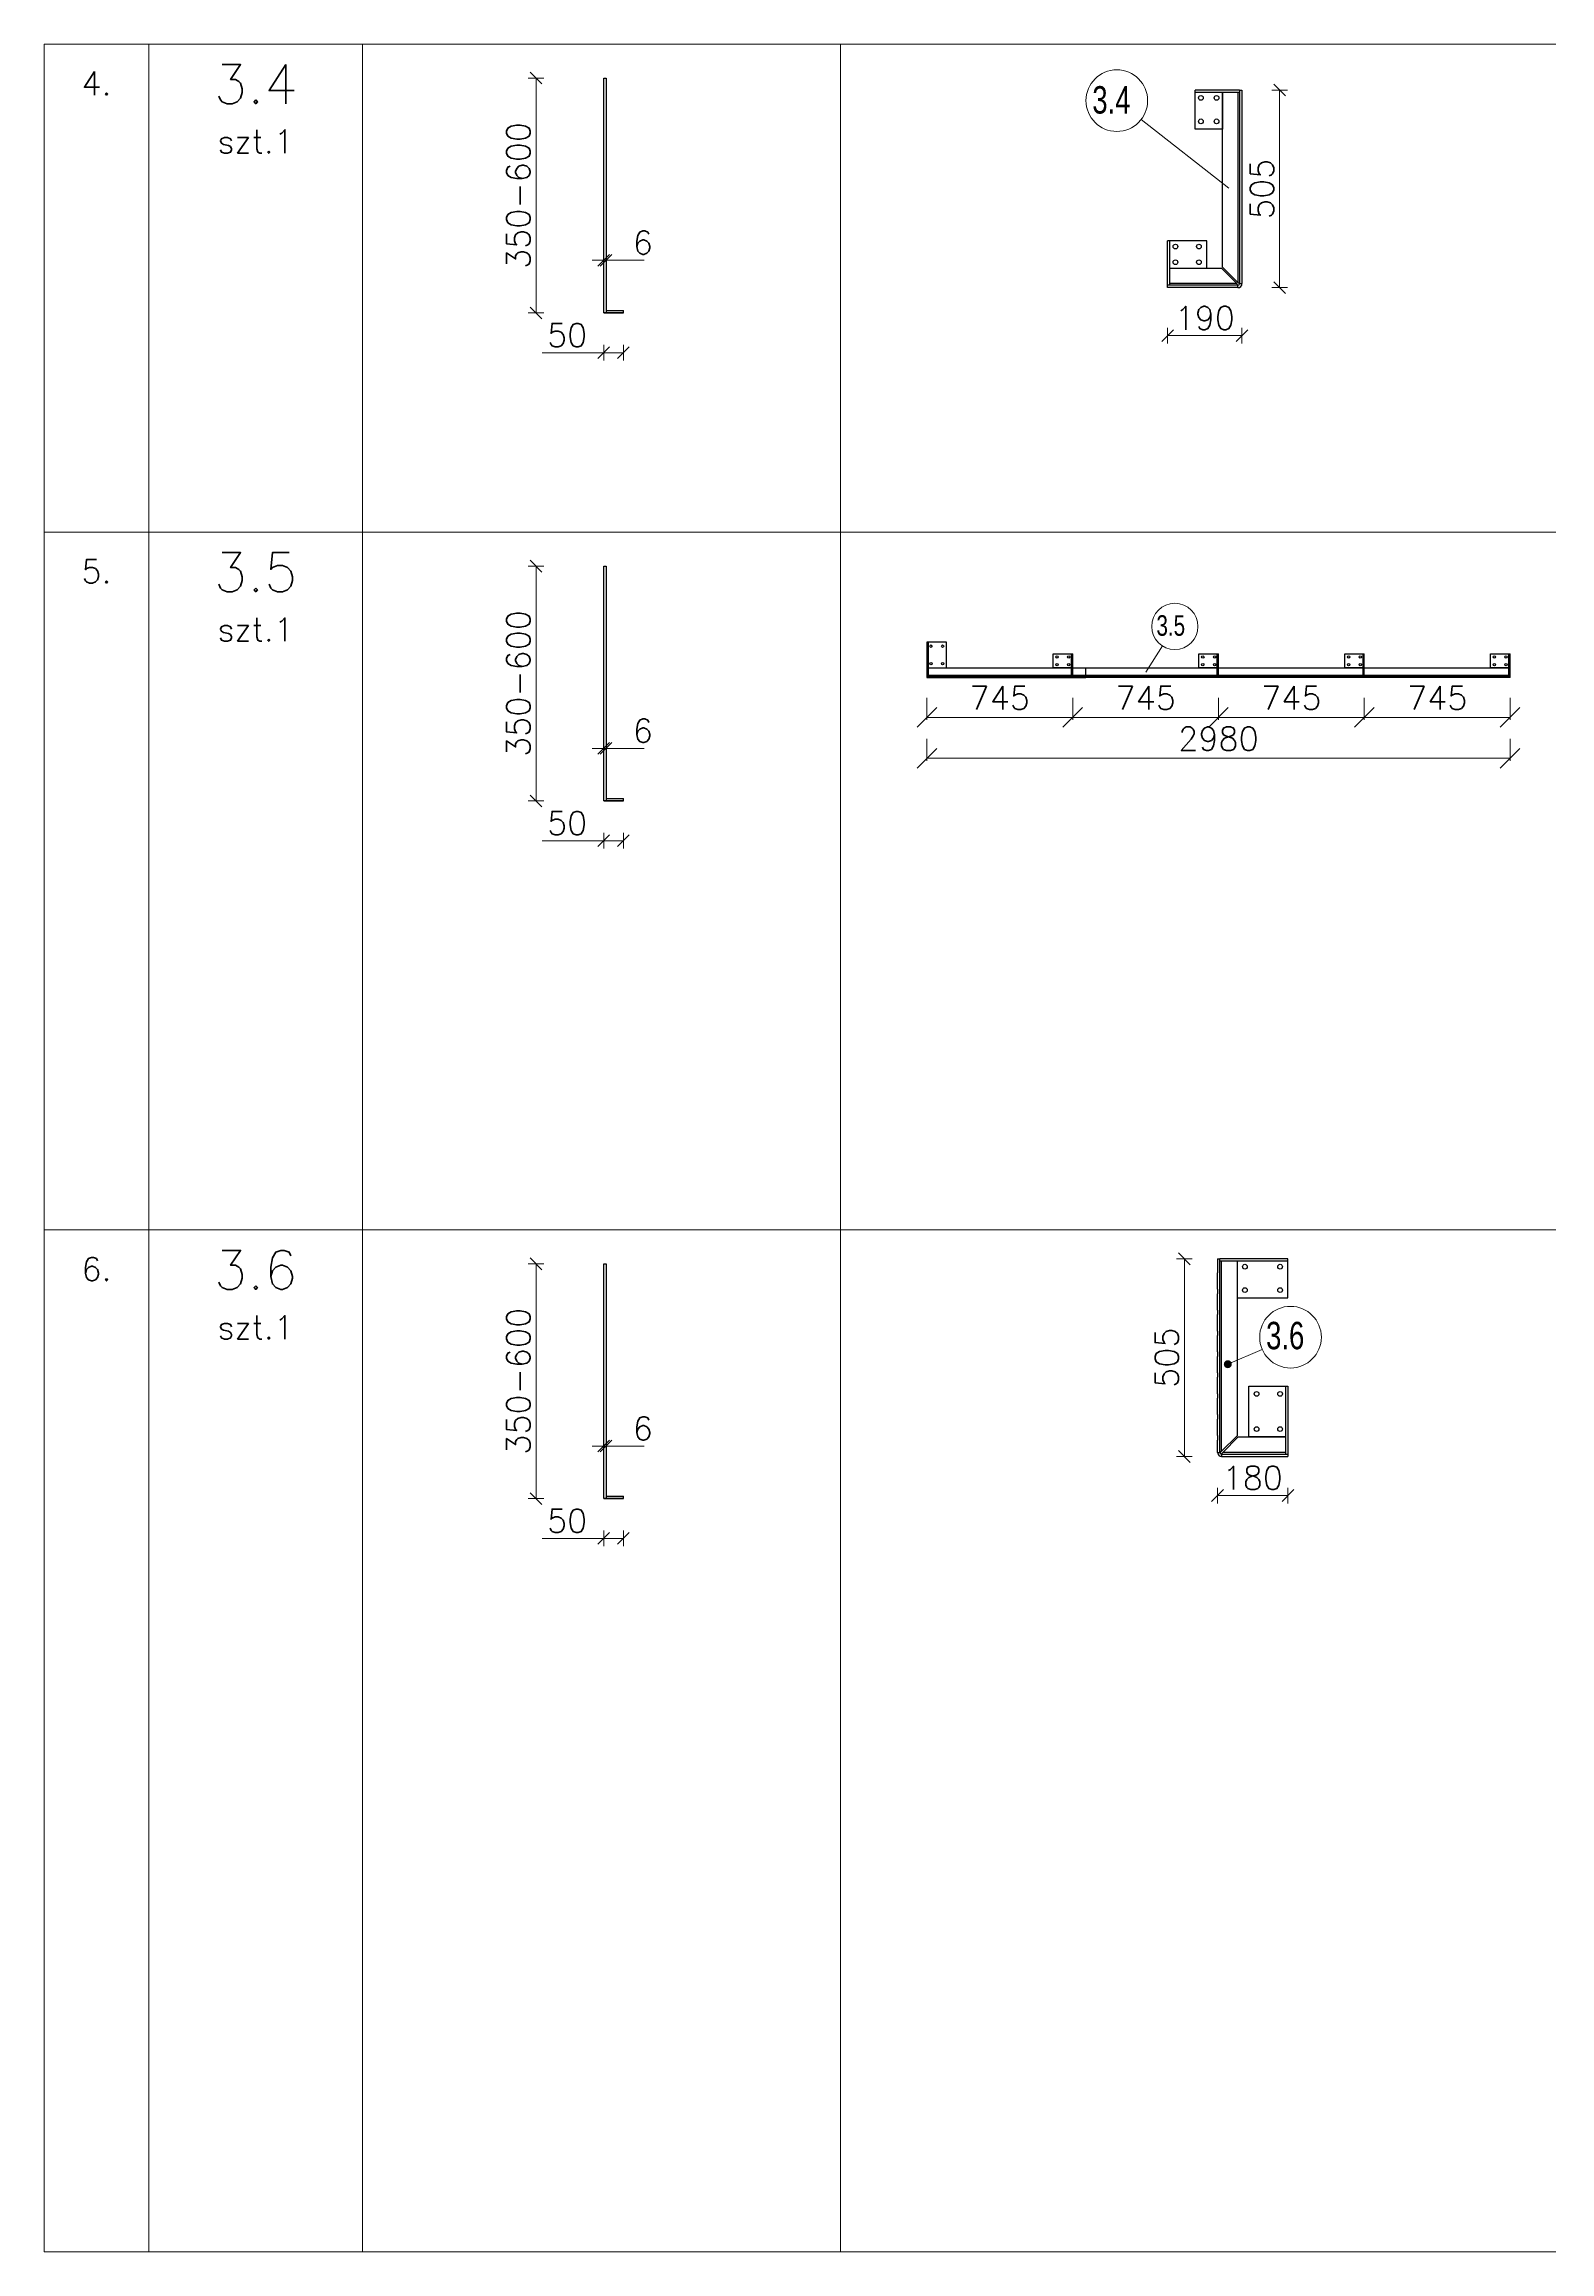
# Model space of a CAD drawing. Header units: millimetres. Extents: x 5046 to 103012, y -15969 to 47766.
# Drawn here: x 86872 to 90720, y 12047 to 17688 of the extents above; entities that cross this region are included whole.
import ezdxf

# ---------------------------------------------------------------- set-up
doc = ezdxf.new("R2010")
doc.units = ezdxf.units.MM
doc.layers.get('0').update_dxf_attribs({"lineweight": 0})
doc.layers.get('Defpoints').update_dxf_attribs({"lineweight": 0})
for name, color, linetype, lineweight in [('DIM', 3, 'Continuous', 0), ('Pomocnicze', 252, 'Continuous', 0), ('TEXT', 2, 'Continuous', 0)]:
    doc.layers.add(name, color=color, linetype=linetype, lineweight=lineweight)
doc.layers.add('Profil główny', color=7, linetype='Continuous')
doc.styles.add('Opisy 1-20', font='simplex.shx', dxfattribs={"height": 100})
doc.styles.add('Skala 1-20', font='simplex.shx', dxfattribs={"height": 60})
doc.styles.add('Skala 1-50', font='simplex.shx', dxfattribs={"height": 120})
doc.styles.add('SLDTEXTSTYLE0', font='TXT', dxfattribs={"width": 0.75})
doc.styles.add('SLDTEXTSTYLE1', font='TXT', dxfattribs={"width": 0.75})
doc.dimstyles.new('Skala 1-20', dxfattribs={"dimtxt": 6, "dimasz": 30, "dimexe": 20, "dimexo": 0.625, "dimgap": 15, "dimtad": 1, "dimdec": 0, "dimtxsty": 'Skala 1-20', "dimblk": 'OBLIQUE', "dimcen": 2.5, "dimadec": 0, "dimazin": 0, "dimtfac": 1, "dimtdec": 0, "dimtmove": 0, "dimatfit": 3, "dimldrblk": 'OBLIQUE', "dimfxl": 20, "dimfxlon": 1, "dimarcsym": 0})
doc.dimstyles.new('Skala 1-50', dxfattribs={"dimtxt": 12, "dimasz": 100, "dimexe": 12.5, "dimexo": 0.625, "dimgap": 40, "dimtad": 1, "dimdec": 0, "dimtxsty": 'Skala 1-50', "dimblk": 'OBLIQUE', "dimcen": 2.5, "dimadec": 0, "dimazin": 0, "dimtfac": 1, "dimtdec": 0, "dimtmove": 0, "dimatfit": 3, "dimldrblk": 'OBLIQUE', "dimfxl": 100, "dimfxlon": 1, "dimarcsym": 0})
doc.dimstyles.new('SLDDIMSTYLE3', dxfattribs={"dimtxt": 3.5, "dimasz": 3.302, "dimexe": 0, "dimexo": 0.0625, "dimgap": 0.875, "dimtad": 1, "dimdec": 0, "dimlfac": 20, "dimrnd": 1e-09, "dimzin": 12, "dimdsep": 46, "dimtxsty": 'SLDTEXTSTYLE0', "dimblk1": 'NONE', "dimblk2": 'NONE', "dimsah": 1, "dimcen": 0, "dimadec": 0, "dimazin": 3, "dimtfac": 1, "dimtdec": 0, "dimtofl": 0, "dimtmove": 0, "dimatfit": 3, "dimldrblk": 'NONE', "dimfxl": 1, "dimfrac": 2, "dimtolj": 1, "dimtzin": 12, "dimarcsym": 0})

# ---------------------------------------------------------------- blocks, each defined once
blk = doc.blocks.new('_Oblique')
at = {"color": 0, "linetype": 'ByBlock', "lineweight": -2}
blk.add_line((-0.5, -0.5), (0.5, 0.5), dxfattribs=at)
blk = doc.blocks.new('*D3398')
at = {"layer": 'Defpoints', "color": 0}
for p in [(-6, -575), (44, -575), (-6, -676.7)]:
    blk.add_point(p, dxfattribs=at)
at = {"layer": 'DIM', "color": 0, "lineweight": -2}
for p, q in [((-6, -676.7), (-163.1, -676.7)), ((-6, -656.7), (-6, -696.7)), ((44, -676.7), (-6, -676.7)), ((44, -656.7), (44, -696.7))]:
    blk.add_line(p, q, dxfattribs=at)
at = {"layer": 'DIM', "color": 0, "linetype": 'ByBlock', "lineweight": -2, "xscale": 30, "yscale": 30, "zscale": 30, "rotation": 180}
blk.add_blockref('_Oblique', (-6, -676.7), dxfattribs=at)
at = {"layer": 'DIM', "color": 0, "linetype": 'ByBlock', "lineweight": -2, "xscale": 30, "yscale": 30, "zscale": 30}
blk.add_blockref('_Oblique', (44, -676.7), dxfattribs=at)
at = {"layer": 'DIM', "color": 0, "insert": (-99.6, -631.7), "char_height": 60, "attachment_point": 5, "style": 'Skala 1-20'}
blk.add_mtext('50', dxfattribs=at)
blk = doc.blocks.new('*D3399')
at = {"layer": 'Defpoints', "color": 0}
for p in [(-6, -441.5), (0, -440.6), (0, -441.5)]:
    blk.add_point(p, dxfattribs=at)
at = {"layer": 'DIM', "color": 0, "lineweight": -2}
for p, q in [((-6, -440.6), (-36, -440.6)), ((-6, -440.9), (-6, -420.6)), ((-6, -440.6), (0, -440.6)), ((0, -440.9), (0, -420.6)), ((0, -440.6), (97.1, -440.6))]:
    blk.add_line(p, q, dxfattribs=at)
at = {"layer": 'DIM', "color": 0, "linetype": 'ByBlock', "lineweight": -2, "xscale": 30, "yscale": 30, "zscale": 30}
blk.add_blockref('_Oblique', (-6, -440.6), dxfattribs=at)
at = {"layer": 'DIM', "color": 0, "linetype": 'ByBlock', "lineweight": -2, "xscale": 30, "yscale": 30, "zscale": 30, "rotation": 180}
blk.add_blockref('_Oblique', (0, -440.6), dxfattribs=at)
at = {"layer": 'DIM', "color": 0, "insert": (93.6, -395.6), "char_height": 60, "attachment_point": 5, "style": 'Skala 1-20'}
blk.add_mtext('6', dxfattribs=at)
blk = doc.blocks.new('*D3400')
at = {"layer": 'Defpoints', "color": 0}
for p in [(-179.2, 25), (-6, 25), (-6, -575)]:
    blk.add_point(p, dxfattribs=at)
at = {"layer": 'DIM', "color": 0, "lineweight": -2}
for p, q in [((-159.2, 25), (-199.2, 25)), ((-179.2, -575), (-179.2, 25)), ((-159.2, -575), (-199.2, -575))]:
    blk.add_line(p, q, dxfattribs=at)
at = {"layer": 'DIM', "color": 0, "linetype": 'ByBlock', "lineweight": -2, "xscale": 30, "yscale": 30, "zscale": 30}
for p, rotation in [((-179.2, 25), 90), ((-179.2, -575), 270)]:
    blk.add_blockref('_Oblique', p, dxfattribs=dict(at, rotation=rotation))
at = {"layer": 'DIM', "color": 0, "insert": (-224.2, -275), "char_height": 60, "attachment_point": 5, "rotation": 90, "style": 'Skala 1-20'}
blk.add_mtext('350-600', dxfattribs=at)
blk = doc.blocks.new('SW_NOTE_0_3')
at = {"color": 0, "linetype": 'Continuous', "lineweight": 0}
blk.add_circle((-3.11, 2.43), 3.94, dxfattribs=at)
at = {"color": 0, "linetype": 'Continuous', "lineweight": 0, "insert": (-6.24, 4.28), "char_height": 3.5, "attachment_point": 1, "style": 'SLDTEXTSTYLE1'}
blk.add_mtext('3.4', dxfattribs=at)
blk = doc.blocks.new('_None')
blk = doc.blocks.new('*D3530')
at = {"layer": 'Defpoints', "color": 0}
for p in [(-58.8, 87.2), (67.9, 87.2), (-58.8, -417.8)]:
    blk.add_point(p, dxfattribs=at)
at = {"layer": 'DIM', "color": 0, "lineweight": -2}
for p, q in [((47.9, 87.2), (87.9, 87.2)), ((67.9, -417.8), (67.9, 87.2)), ((47.9, -417.8), (87.9, -417.8))]:
    blk.add_line(p, q, dxfattribs=at)
at = {"layer": 'DIM', "color": 0, "linetype": 'ByBlock', "lineweight": -2, "xscale": 30, "yscale": 30, "zscale": 30}
for p, rotation in [((67.9, 87.2), 90), ((67.9, -417.8), 270)]:
    blk.add_blockref('_Oblique', p, dxfattribs=dict(at, rotation=rotation))
at = {"layer": 'DIM', "color": 0, "insert": (22.9, -165.3), "char_height": 60, "attachment_point": 5, "rotation": 90, "style": 'Skala 1-20'}
blk.add_mtext('505', dxfattribs=at)
blk = doc.blocks.new('*D3531')
at = {"layer": 'Defpoints', "color": 0}
for p in [(-28.3, -387.7), (-218.3, -417.8), (-218.3, -540.4)]:
    blk.add_point(p, dxfattribs=at)
at = {"layer": 'DIM', "color": 0, "lineweight": -2}
for p, q in [((-218.3, -520.4), (-218.3, -560.4)), ((-28.3, -540.4), (-218.3, -540.4)), ((-28.3, -520.4), (-28.3, -560.4))]:
    blk.add_line(p, q, dxfattribs=at)
at = {"layer": 'DIM', "color": 0, "linetype": 'ByBlock', "lineweight": -2, "xscale": 30, "yscale": 30, "zscale": 30, "rotation": 180}
blk.add_blockref('_Oblique', (-218.3, -540.4), dxfattribs=at)
at = {"layer": 'DIM', "color": 0, "linetype": 'ByBlock', "lineweight": -2, "xscale": 30, "yscale": 30, "zscale": 30}
blk.add_blockref('_Oblique', (-28.3, -540.4), dxfattribs=at)
at = {"layer": 'DIM', "color": 0, "insert": (-123.3, -495.4), "char_height": 60, "attachment_point": 5, "style": 'Skala 1-20'}
blk.add_mtext('190', dxfattribs=at)
blk = doc.blocks.new('SW_NOTE_0_4')
at = {"color": 0, "linetype": 'Continuous', "lineweight": 0}
blk.add_circle((2.12, 3.33), 3.94, dxfattribs=at)
at = {"color": 0, "linetype": 'Continuous', "lineweight": 0, "insert": (-1.01, 5.23), "char_height": 3.5, "attachment_point": 1, "style": 'SLDTEXTSTYLE1'}
blk.add_mtext('3.5', dxfattribs=at)
blk = doc.blocks.new('*D3566')
at = {"layer": 'Defpoints', "color": 0}
for p in [(-100, -161), (645, -161), (645, -384)]:
    blk.add_point(p, dxfattribs=at)
at = {"layer": 'DIM', "color": 0, "lineweight": -2}
for p, q in [((-100, -284), (-100, -397)), ((645, -284), (645, -397)), ((-100, -384), (645, -384))]:
    blk.add_line(p, q, dxfattribs=at)
at = {"layer": 'DIM', "color": 0, "linetype": 'ByBlock', "lineweight": -2, "xscale": 100, "yscale": 100, "zscale": 100, "rotation": 180}
blk.add_blockref('_Oblique', (-100, -384), dxfattribs=at)
at = {"layer": 'DIM', "color": 0, "linetype": 'ByBlock', "lineweight": -2, "xscale": 100, "yscale": 100, "zscale": 100}
blk.add_blockref('_Oblique', (645, -384), dxfattribs=at)
at = {"layer": 'DIM', "color": 0, "insert": (272, -284), "char_height": 120, "attachment_point": 5, "style": 'Skala 1-50'}
blk.add_mtext('745', dxfattribs=at)
blk = doc.blocks.new('*D3567')
at = {"layer": 'Defpoints', "color": 0}
for p in [(645, -161), (1390, -156), (1390, -384)]:
    blk.add_point(p, dxfattribs=at)
at = {"layer": 'DIM', "color": 0, "lineweight": -2}
for p, q in [((645, -284), (645, -397)), ((1390, -284), (1390, -397)), ((645, -384), (1390, -384))]:
    blk.add_line(p, q, dxfattribs=at)
at = {"layer": 'DIM', "color": 0, "linetype": 'ByBlock', "lineweight": -2, "xscale": 100, "yscale": 100, "zscale": 100, "rotation": 180}
blk.add_blockref('_Oblique', (645, -384), dxfattribs=at)
at = {"layer": 'DIM', "color": 0, "linetype": 'ByBlock', "lineweight": -2, "xscale": 100, "yscale": 100, "zscale": 100}
blk.add_blockref('_Oblique', (1390, -384), dxfattribs=at)
at = {"layer": 'DIM', "color": 0, "insert": (1018, -284), "char_height": 120, "attachment_point": 5, "style": 'Skala 1-50'}
blk.add_mtext('745', dxfattribs=at)
blk = doc.blocks.new('*D3568')
at = {"layer": 'Defpoints', "color": 0}
for p in [(1390, -156), (2135, -156), (2135, -384)]:
    blk.add_point(p, dxfattribs=at)
at = {"layer": 'DIM', "color": 0, "lineweight": -2}
for p, q in [((1390, -284), (1390, -397)), ((2135, -284), (2135, -397)), ((1390, -384), (2135, -384))]:
    blk.add_line(p, q, dxfattribs=at)
at = {"layer": 'DIM', "color": 0, "linetype": 'ByBlock', "lineweight": -2, "xscale": 100, "yscale": 100, "zscale": 100, "rotation": 180}
blk.add_blockref('_Oblique', (1390, -384), dxfattribs=at)
at = {"layer": 'DIM', "color": 0, "linetype": 'ByBlock', "lineweight": -2, "xscale": 100, "yscale": 100, "zscale": 100}
blk.add_blockref('_Oblique', (2135, -384), dxfattribs=at)
at = {"layer": 'DIM', "color": 0, "insert": (1762, -284), "char_height": 120, "attachment_point": 5, "style": 'Skala 1-50'}
blk.add_mtext('745', dxfattribs=at)
blk = doc.blocks.new('*D3569')
at = {"layer": 'Defpoints', "color": 0}
for p in [(2135, -156), (2880, -135), (2880, -384)]:
    blk.add_point(p, dxfattribs=at)
at = {"layer": 'DIM', "color": 0, "lineweight": -2}
for p, q in [((2135, -284), (2135, -397)), ((2880, -284), (2880, -397)), ((2135, -384), (2880, -384))]:
    blk.add_line(p, q, dxfattribs=at)
at = {"layer": 'DIM', "color": 0, "linetype": 'ByBlock', "lineweight": -2, "xscale": 100, "yscale": 100, "zscale": 100, "rotation": 180}
blk.add_blockref('_Oblique', (2135, -384), dxfattribs=at)
at = {"layer": 'DIM', "color": 0, "linetype": 'ByBlock', "lineweight": -2, "xscale": 100, "yscale": 100, "zscale": 100}
blk.add_blockref('_Oblique', (2880, -384), dxfattribs=at)
at = {"layer": 'DIM', "color": 0, "insert": (2508, -284), "char_height": 120, "attachment_point": 5, "style": 'Skala 1-50'}
blk.add_mtext('745', dxfattribs=at)
blk = doc.blocks.new('*D3570')
at = {"layer": 'Defpoints', "color": 0}
for p in [(-100, -180), (2880, -180), (-100, -593)]:
    blk.add_point(p, dxfattribs=at)
at = {"layer": 'DIM', "color": 0, "lineweight": -2}
for p, q in [((-100, -493), (-100, -606)), ((2880, -493), (2880, -606)), ((2880, -593), (-100, -593))]:
    blk.add_line(p, q, dxfattribs=at)
at = {"layer": 'DIM', "color": 0, "linetype": 'ByBlock', "lineweight": -2, "xscale": 100, "yscale": 100, "zscale": 100, "rotation": 180}
blk.add_blockref('_Oblique', (-100, -593), dxfattribs=at)
at = {"layer": 'DIM', "color": 0, "linetype": 'ByBlock', "lineweight": -2, "xscale": 100, "yscale": 100, "zscale": 100}
blk.add_blockref('_Oblique', (2880, -593), dxfattribs=at)
at = {"layer": 'DIM', "color": 0, "insert": (1390, -493), "char_height": 120, "attachment_point": 5, "style": 'Skala 1-50'}
blk.add_mtext('2980', dxfattribs=at)
blk = doc.blocks.new('SW_NOTE_0_5')
at = {"color": 0, "linetype": 'Continuous', "lineweight": 0}
blk.add_circle((3.62, 1.56), 3.94, dxfattribs=at)
at = {"color": 0, "linetype": 'Continuous', "lineweight": 0, "insert": (0.5, 3.52), "char_height": 3.5, "attachment_point": 1, "style": 'SLDTEXTSTYLE1'}
blk.add_mtext('3.6', dxfattribs=at)
blk = doc.blocks.new('_Dot')
at = {"color": 0, "linetype": 'ByBlock', "lineweight": -2}
blk.add_line((-0.5, 0), (-1, 0), dxfattribs=at)
at = {"color": 0, "linetype": 'ByBlock', "const_width": 0.5}
blk.add_lwpolyline([(-0.25, 0, 1), (0.25, 0, 1)], format="xyb", close=True, dxfattribs=at)
blk = doc.blocks.new('*D3601')
at = {"layer": 'Defpoints', "color": 0}
for p in [(19.7, 6), (-95, -499), (10, -499)]:
    blk.add_point(p, dxfattribs=at)
at = {"layer": 'DIM', "color": 0, "lineweight": -2}
for p, q in [((-75, 6), (-115, 6)), ((-95, 6), (-95, -499)), ((-75, -499), (-115, -499))]:
    blk.add_line(p, q, dxfattribs=at)
at = {"layer": 'DIM', "color": 0, "linetype": 'ByBlock', "lineweight": -2, "xscale": 30, "yscale": 30, "zscale": 30}
for p, rotation in [((-95, 6), 90), ((-95, -499), 270)]:
    blk.add_blockref('_Oblique', p, dxfattribs=dict(at, rotation=rotation))
at = {"layer": 'DIM', "color": 0, "insert": (-140, -246.5), "char_height": 60, "attachment_point": 5, "rotation": 90, "style": 'Skala 1-20'}
blk.add_mtext('505', dxfattribs=at)
blk = doc.blocks.new('*D3602')
at = {"layer": 'Defpoints', "color": 0}
for p in [(-10.5, -482.6), (169.5, -482.6), (169.5, -598.8)]:
    blk.add_point(p, dxfattribs=at)
at = {"layer": 'DIM', "color": 0, "lineweight": -2}
for p, q in [((-10.5, -578.8), (-10.5, -618.8)), ((-10.5, -598.8), (169.5, -598.8)), ((169.5, -578.8), (169.5, -618.8))]:
    blk.add_line(p, q, dxfattribs=at)
at = {"layer": 'DIM', "color": 0, "linetype": 'ByBlock', "lineweight": -2, "xscale": 30, "yscale": 30, "zscale": 30, "rotation": 180}
blk.add_blockref('_Oblique', (-10.5, -598.8), dxfattribs=at)
at = {"layer": 'DIM', "color": 0, "linetype": 'ByBlock', "lineweight": -2, "xscale": 30, "yscale": 30, "zscale": 30}
blk.add_blockref('_Oblique', (169.5, -598.8), dxfattribs=at)
at = {"layer": 'DIM', "color": 0, "insert": (79.5, -553.8), "char_height": 60, "attachment_point": 5, "style": 'Skala 1-20'}
blk.add_mtext('180', dxfattribs=at)
blk = doc.blocks.new('przekroj_3')
at = {"layer": 'Profil główny'}
for p, q in [((-6, -575), (-6, 25)), ((-6, 25), (0, 25)), ((0, 25), (0, -569)), ((0, 25), (0, -25)), ((44, -575), (-6, -575)), ((-6, -575), (44, -575)), ((0, -569), (44, -569)), ((0, -569), (0, -575)), ((44, -575), (44, -569))]:
    blk.add_line(p, q, dxfattribs=at)
at = {"layer": 'DIM'}
dim = blk.add_aligned_dim(p1=(-6, -575), p2=(-6, 25), distance=173.2, text='350-<>', dimstyle='Skala 1-20', override={"dimtxsty": 'Skala 1-20'}, dxfattribs=at)
dim.commit()
dim.dimension.update_dxf_attribs({"geometry": '*D3400', "text_midpoint": (-224.2, -275)})
for p1, p2, distance, picture, middle in [((-6, -441.5), (0, -441.5), 0.9, '*D3399', (93.6, -395.6)), ((44, -575), (-6, -575), 101.7, '*D3398', (-99.6, -631.7))]:
    dim = blk.add_aligned_dim(p1=p1, p2=p2, distance=distance, dimstyle='Skala 1-20', dxfattribs=at)
    dim.commit()
    dim.dimension.update_dxf_attribs({"geometry": picture, "text_midpoint": middle})
blk = doc.blocks.new('3.4')
at = {"color": 7, "linetype": 'Continuous', "lineweight": 25}
for p, q in [((-148.3, 81.2), (-148.3, 87.2)), ((-34.3, 87.2), (-148.3, 87.2)), ((-34.3, 81.2), (-148.3, 81.2)), ((-148.3, -12.8), (-148.3, 81.2)), ((-78.3, -365), (-78.3, 81.2)), ((-78.3, 81.2), (-78.3, -12.8)), ((-38.8, 81.2), (-38.8, -404.4)), ((-34.3, 87.2), (-28.3, 87.2)), ((-34.3, 87.2), (-34.3, -407.3)), ((-28.3, 87.2), (-28.3, -407.3)), ((-78.3, -12.8), (-148.3, -12.8)), ((-212.3, -297.8), (-218.3, -297.8)), ((-218.3, -411.8), (-218.3, -297.8)), ((-212.3, -411.8), (-212.3, -297.8)), ((-118.3, -297.8), (-212.3, -297.8)), ((-118.3, -367.8), (-118.3, -297.8)), ((-212.3, -367.8), (-81.1, -367.8)), ((-212.3, -367.8), (-118.3, -367.8)), ((-41.7, -407.3), (-81.1, -367.8)), ((-78.3, -365), (-38.8, -404.4)), ((-38.8, -411.8), (-218.3, -411.8)), ((-218.3, -417.8), (-218.3, -411.8)), ((-38.8, -417.8), (-218.3, -417.8)), ((-41.7, -407.3), (-212.3, -407.3)), ((-38.8, -417.8), (-38.8, -411.8)), ((-34.3, -407.3), (-28.3, -407.3))]:
    blk.add_line(p, q, dxfattribs=at)
at = {"color": 7, "linetype": 'Continuous', "lineweight": 25, "flags": 128}
for points in [[(-38.8, -411.8), (-39.5, -411.5), (-40.1, -410.7), (-40.8, -409.4), (-41.5, -407.8), (-41.7, -407.3)], [(-38.8, -404.4), (-37.2, -405.1), (-35.8, -405.8), (-34.8, -406.4), (-34.3, -407.1), (-34.3, -407.3)]]:
    blk.add_lwpolyline(points, dxfattribs=at)
at = {"color": 7, "linetype": 'Continuous', "lineweight": 25}
for centre in [(-133.3, 67.2), (-93.3, 67.2), (-133.3, 7.2), (-93.3, 7.2), (-198.3, -312.8), (-138.3, -312.8), (-198.3, -352.8), (-138.3, -352.8)]:
    blk.add_circle(centre, 6, dxfattribs=at)
for radius in [4.53, 10.5]:
    blk.add_arc((-38.8, -407.3), radius, 270, 0, dxfattribs=at)
at = {"color": 7, "linetype": 'Continuous', "lineweight": 0, "xscale": 20, "yscale": 20, "zscale": 20}
blk.add_blockref('SW_NOTE_0_3', (-286, 11.5), dxfattribs=at)
at = {"layer": 'DIM'}
dim = blk.add_linear_dim(base=(67.9, 87.2), p1=(-58.8, -417.8), p2=(-58.8, 87.2), angle=90, dimstyle='Skala 1-20', dxfattribs=at)
dim.commit()
dim.dimension.update_dxf_attribs({"geometry": '*D3530', "text_midpoint": (22.9, -165.3)})
dim = blk.add_linear_dim(base=(-218.3, -540.4), p1=(-28.3, -387.7), p2=(-218.3, -417.8), dimstyle='Skala 1-20', dxfattribs=at)
dim.commit()
dim.dimension.update_dxf_attribs({"geometry": '*D3531', "text_midpoint": (-123.3, -495.4)})
at = {"color": 7, "linetype": 'Continuous', "lineweight": 0}
blk.add_leader([(-61.9, -163.3), (-286, 11.5)], dimstyle='SLDDIMSTYLE3', dxfattribs=at)
blk = doc.blocks.new('3.5')
at = {"color": 7, "linetype": 'Continuous', "lineweight": 25}
for p, q in [((-94, 0), (-100, 0)), ((-100, 0), (-100, -174)), ((-94, 0), (-94, -174)), ((0, 0), (-94, 0)), ((0, -130), (0, 0)), ((545, -130), (545, -60)), ((545, -60), (639, -60)), ((639, -174), (639, -60)), ((639, -60), (645, -60)), ((645, -174), (645, -60)), ((1290, -130), (1290, -60)), ((1290, -60), (1384, -60)), ((1384, -60), (1390, -60)), ((1384, -174), (1384, -60)), ((1390, -174), (1390, -60)), ((2035, -60), (2129, -60)), ((2035, -130), (2035, -60)), ((2129, -174), (2129, -60)), ((2129, -60), (2135, -60)), ((2135, -174), (2135, -60)), ((2780, -60), (2874, -60)), ((2780, -130), (2780, -60)), ((2874, -60), (2880, -60)), ((2874, -174), (2874, -60)), ((2880, -174), (2880, -60)), ((-100, -174), (712, -174)), ((-100, -174), (-100, -180)), ((-100, -180), (712, -180)), ((-94, -130), (639, -130)), ((-94, -130), (0, -130)), ((639, -169.5), (-94, -169.5)), ((639, -130), (545, -130)), ((645, -130), (712, -130)), ((712, -169.5), (645, -169.5)), ((712, -130), (1384, -130)), ((712, -169.5), (712, -130)), ((712, -169.5), (712, -174)), ((1384, -169.5), (712, -169.5)), ((712, -180), (712, -174)), ((2880, -174), (712, -174)), ((2880, -180), (712, -180)), ((1384, -130), (1290, -130)), ((1390, -130), (2129, -130)), ((2129, -169.5), (1390, -169.5)), ((2129, -130), (2035, -130)), ((2135, -130), (2874, -130)), ((2874, -169.5), (2135, -169.5)), ((2874, -130), (2780, -130)), ((2880, -180), (2880, -174))]:
    blk.add_line(p, q, dxfattribs=at)
for centre in [(-80, -20), (-80, -110), (-20, -20), (-20, -110), (565, -75), (565, -115), (625, -75), (625, -115), (1310, -75), (1310, -115), (1370, -75), (1370, -115), (2055, -75), (2055, -115), (2115, -75), (2115, -115), (2800, -75), (2800, -115), (2860, -75), (2860, -115)]:
    blk.add_circle(centre, 6, dxfattribs=at)
at = {"color": 7, "linetype": 'Continuous', "lineweight": 0, "xscale": 30, "yscale": 30, "zscale": 30}
blk.add_blockref('SW_NOTE_0_4', (1103.3, -18.7), dxfattribs=at)
at = {"layer": 'DIM'}
for base, p1, p2, picture, middle in [((645, -384.4), (-100, -161.5), (645, -161.5), '*D3566', (272.5, -284.4)), ((-100, -593.3), (2880, -180), (-100, -180), '*D3570', (1390, -493.3))]:
    dim = blk.add_linear_dim(base=base, p1=p1, p2=p2, dimstyle='Skala 1-50', dxfattribs=at)
    dim.commit()
    dim.dimension.update_dxf_attribs({"geometry": picture, "text_midpoint": middle})
for base, p1, p2, picture, middle in [((1390, -384.4), (645, -161.5), (1390, -156), '*D3567', (1017.5, -284.4)), ((2135, -384.4), (1390, -156), (2135, -156), '*D3568', (1762.5, -284.4)), ((2880, -384.4), (2135, -156), (2880, -134.7), '*D3569', (2507.5, -284.4))]:
    dim = blk.add_linear_dim(base=base, p1=p1, p2=p2, dimstyle='Skala 1-50', override={"dimtmove": 1}, dxfattribs=at)
    dim.commit()
    dim.dimension.update_dxf_attribs({"geometry": picture, "text_midpoint": middle})
at = {"color": 7, "linetype": 'Continuous', "lineweight": 0}
blk.add_leader([(1018.1, -152.5), (1103.3, -18.7)], dimstyle='SLDDIMSTYLE3', dxfattribs=at)
blk = doc.blocks.new('3.6')
at = {"color": 7, "linetype": 'Continuous', "lineweight": 25}
for p, q in [((-10.5, 6), (-10.5, -29.5)), ((-10.5, 6), (-4.5, 6)), ((-4.5, -488.5), (-4.5, 6)), ((169.5, 6), (-4.5, 6)), ((169.5, 0), (-4.5, 0)), ((0, -485.6), (0, 0)), ((39.5, 0), (39.5, -446.2)), ((39.5, 0), (39.5, -94)), ((169.5, 0), (169.5, 6)), ((169.5, -94), (169.5, 0)), ((-10.5, -71.5), (-10.5, -29.5)), ((-10.5, -71.5), (-10.5, -83)), ((-10.5, -125), (-10.5, -83)), ((39.5, -94), (169.5, -94)), ((-10.5, -125), (-10.5, -136.4)), ((-10.5, -178.4), (-10.5, -136.4)), ((-10.5, -178.4), (-10.5, -189.8)), ((-10.5, -231.8), (-10.5, -189.8)), ((-10.5, -231.8), (-10.5, -243.3)), ((-10.5, -285.3), (-10.5, -243.3)), ((-10.5, -285.3), (-10.5, -296.7)), ((-10.5, -338.7), (-10.5, -296.7)), ((69.5, -449), (69.5, -319)), ((69.5, -319), (163.5, -319)), ((163.5, -319), (169.5, -319)), ((163.5, -319), (163.5, -493)), ((169.5, -319), (169.5, -493)), ((-10.5, -338.7), (-10.5, -350.1)), ((-10.5, -392.1), (-10.5, -350.1)), ((-10.5, -392.1), (-10.5, -403.6)), ((-10.5, -445.6), (-10.5, -403.6)), ((-10.5, -445.6), (-10.5, -457)), ((0, -485.6), (39.5, -446.2)), ((42.3, -449), (2.8, -488.5)), ((42.3, -449), (163.5, -449)), ((163.5, -449), (69.5, -449)), ((-10.5, -488.5), (-10.5, -457)), ((-10.5, -488.5), (-4.5, -488.5)), ((0, -493), (0, -499)), ((0, -493), (169.5, -493)), ((0, -499), (169.5, -499)), ((163.5, -488.5), (2.8, -488.5)), ((169.5, -493), (169.5, -499))]:
    blk.add_line(p, q, dxfattribs=at)
at = {"color": 7, "linetype": 'Continuous', "lineweight": 0}
blk.add_line((103.7, -225.4), (15.8, -263.2), dxfattribs=at)
at = {"color": 7, "linetype": 'Continuous', "lineweight": 25, "flags": 128}
for points in [[(-4.5, -488.5), (-4.2, -487.8), (-3.4, -487.2), (-2.1, -486.5), (-0.5, -485.9), (0, -485.6)], [(2.8, -488.5), (2.2, -490.1), (1.5, -491.5), (0.9, -492.5), (0.2, -493), (0, -493)]]:
    blk.add_lwpolyline(points, dxfattribs=at)
at = {"color": 7, "linetype": 'Continuous', "lineweight": 25}
for centre in [(59.5, -14), (149.5, -14), (59.5, -74), (149.5, -74), (89.5, -339), (149.5, -339), (89.5, -429), (149.5, -429)]:
    blk.add_circle(centre, 6, dxfattribs=at)
for radius in [10.5, 4.53]:
    blk.add_arc((0, -488.5), radius, 180, 270, dxfattribs=at)
at = {"color": 7, "linetype": 'Continuous', "lineweight": 0, "xscale": 20, "yscale": 20, "zscale": 20}
blk.add_blockref('SW_NOTE_0_5', (103.7, -225.4), dxfattribs=at)
at = {"color": 7, "linetype": 'Continuous', "lineweight": 0, "xscale": 20.32, "yscale": 20.32, "zscale": 20, "rotation": 203.2689071729691}
blk.add_blockref('_Dot', (15.8, -263.2, -318), dxfattribs=at)
at = {"layer": 'DIM'}
dim = blk.add_linear_dim(base=(-95, -499), p1=(19.7, 6), p2=(10, -499), angle=90, dimstyle='Skala 1-20', dxfattribs=at)
dim.commit()
dim.dimension.update_dxf_attribs({"geometry": '*D3601', "text_midpoint": (-140, -246.5)})
dim = blk.add_linear_dim(base=(169.5, -598.8), p1=(-10.5, -482.6), p2=(169.5, -482.6), dimstyle='Skala 1-20', dxfattribs=at)
dim.commit()
dim.dimension.update_dxf_attribs({"geometry": '*D3602', "text_midpoint": (79.5, -553.8)})

msp = doc.modelspace()

# ---------------------------------------------------------------- linework, layer by layer
at = {"layer": 'Pomocnicze'}
for p, q in [((87139.1, 17688.5), (87139.1, 12047.1)), ((87685.3, 17688.5), (87685.3, 12047.1)), ((88907, 17688.5), (88907, 12047.1)), ((94557, 16441.4), (86871.6, 16441.4)), ((94557, 14658.4), (86871.6, 14658.4))]:
    msp.add_line(p, q, dxfattribs=at)
msp.add_lwpolyline([(86871.6, 17688.5), (86871.6, 12047.1), (94557, 12047.1), (94557, 17688.5)], close=True, dxfattribs=at)

# ---------------------------------------------------------------- block references
for name, p in [('przekroj_3', (88307.8, 17576.7)), ('3.4', (89961.1, 17484)), ('przekroj_3', (88307.8, 16329.6)), ('przekroj_3', (88307.8, 14546.7)), ('3.6', (89880.7, 14578.5))]:
    msp.add_blockref(name, p)
at = {"xscale": 0.5, "yscale": 0.5, "zscale": 0.5}
msp.add_blockref('3.5', (89177.7, 16160.1), dxfattribs=at)

# ---------------------------------------------------------------- texts
at = {"layer": 'TEXT', "attachment_point": 1}
for s, insert, char_height, width, style in [('\\pxqc;4.', (86871.6, 17618.3), 60, 267.428, 'Skala 1-20'), ('\\pxqc;3.4\\P{\\H0.6x;szt.1}', (87139.1, 17636.3), 100, 546.27, 'Opisy 1-20'), ('\\pxqc;5.', (86871.6, 16371.3), 60, 267.428, 'Skala 1-20'), ('\\pxqc;3.5\\P{\\H0.6x;szt.1}', (87139.1, 16389.2), 100, 546.27, 'Opisy 1-20'), ('\\pxqc;6.', (86871.6, 14588.3), 60, 267.428, 'Skala 1-20'), ('\\pxqc;3.6\\P{\\H0.6x;szt.1}', (87139.1, 14606.2), 100, 546.27, 'Opisy 1-20')]:
    msp.add_mtext(s, dxfattribs=dict(at, insert=insert, char_height=char_height, width=width, style=style))

doc.saveas('drawing.dxf')
